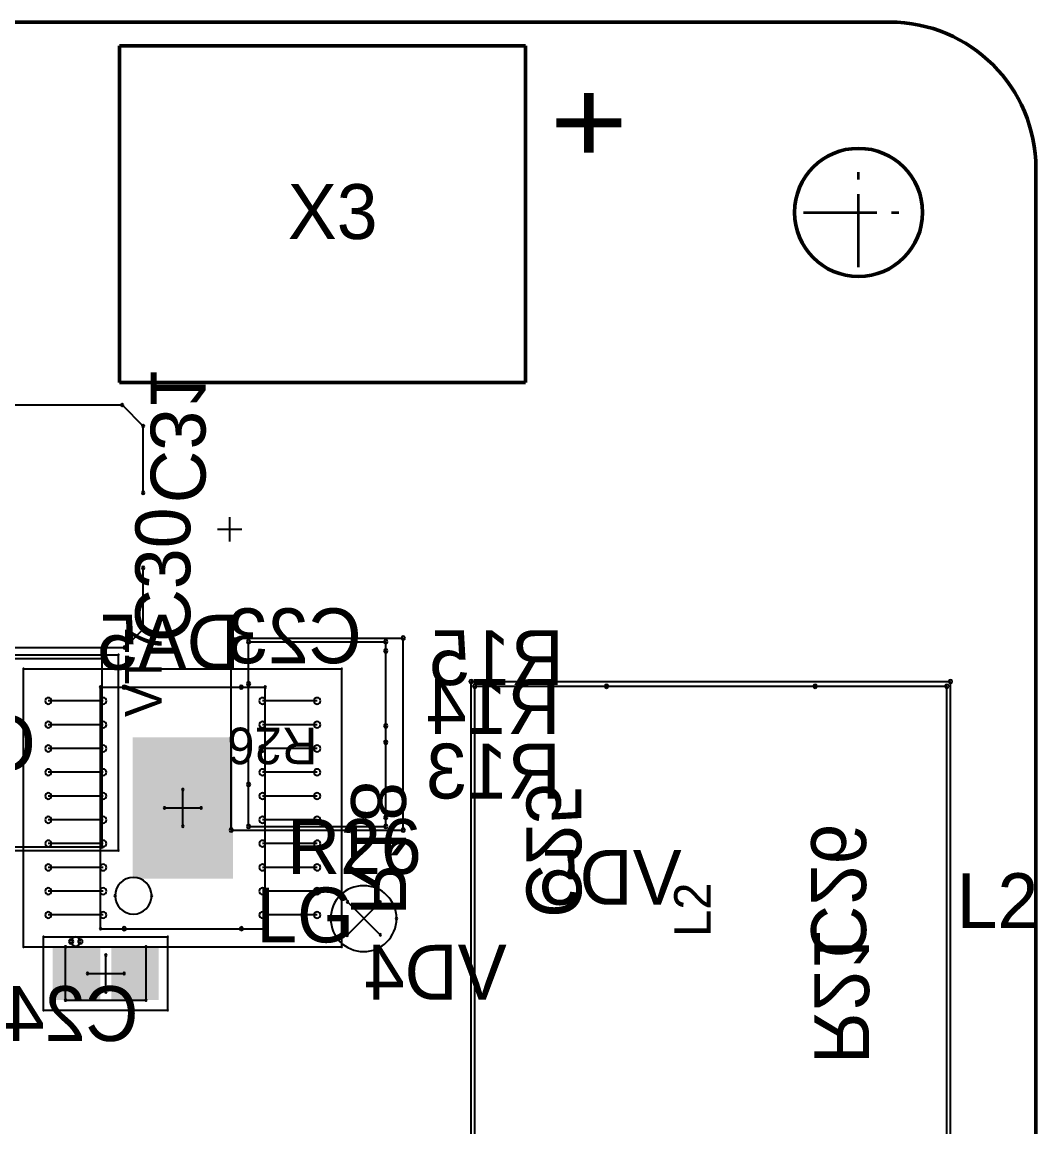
# Model space of a CAD drawing. Extents: x 23089 to 26449, y -1278 to -524.
# Drawn here: x 26117.6 to 26186.8, y -1120.1 to -1044.6 of the extents above; entities that cross this region are included whole.
import ezdxf

# ---------------------------------------------------------------- set-up
doc = ezdxf.new("R2010")
doc.units = 0
doc.header["$MEASUREMENT"] = 0
doc.linetypes.add('CNTR_ECKD_1', pattern=[7.5, 5, -1, 0.5, -1])
doc.layers.get('0').update_dxf_attribs({"linetype": 'CONTINUOUS', "lineweight": 50})
for name, color, linetype in [('BottomOverlay', 54, 'CONTINUOUS'), ('BottomPaste', 16, 'CONTINUOUS'), ('Mechanical1', 6, 'CONTINUOUS'), ('Mechanical13', 56, 'CONTINUOUS'), ('Mechanical15', 56, 'CONTINUOUS'), ('Mechanical3', 76, 'CONTINUOUS'), ('Mechanical5', 56, 'CONTINUOUS'), ('TopOverlay', 2, 'CONTINUOUS')]:
    doc.layers.add(name, color=color, linetype=linetype)
doc.layers.add('CENTER', color=2, linetype='CNTR_ECKD_1', lineweight=35)
doc.layers.add('DIM', color=1, linetype='CONTINUOUS', lineweight=35)
doc.styles.get("Standard").update_dxf_attribs({"font": 'ec5cdwin.shx'})

msp = doc.modelspace()

# ---------------------------------------------------------------- linework, layer by layer
for p, q in [((26176.819, -1044.616), (26051.819, -1044.616)), ((26124.196, -1046.241), (26151.946, -1046.241)), ((26124.196, -1069.241), (26124.196, -1046.241)), ((26151.946, -1069.241), (26151.946, -1046.241)), ((26186.815, -1187.12), (26186.815, -1054.611)), ((26124.196, -1069.241), (26151.946, -1069.241))]:
    msp.add_line(p, q)
msp.add_circle((26174.696, -1057.616), 4.375)
msp.add_arc((26176.819, -1054.611), 9.996, 0.00109, 89.99869)
at = {"layer": 'BottomOverlay'}
for p, q in [((26124.53, -1090.053), (26132.53, -1090.053)), ((26124.53, -1106.553), (26132.53, -1106.553))]:
    msp.add_line(p, q, dxfattribs=at)
for centre, radius, start, end in [((26124.53, -1090.053), 0.125, 0, 180), ((26132.53, -1090.053), 0.125, 0, 180), ((26124.53, -1090.053), 0.125, 180, 0), ((26132.53, -1090.053), 0.125, 180, 0), ((26124.53, -1106.553), 0.125, 0, 180), ((26132.53, -1106.553), 0.125, 0, 180), ((26120.905, -1107.428), 0.156, 0, 180), ((26121.218, -1107.428), 0.313, 0, 180), ((26121.53, -1107.428), 0.156, 0, 180), ((26124.53, -1106.553), 0.125, 180, 0), ((26132.53, -1106.553), 0.125, 180, 0), ((26120.905, -1107.428), 0.156, 180, 0), ((26121.218, -1107.428), 0.313, 180, 0), ((26121.53, -1107.428), 0.156, 180, 0)]:
    msp.add_arc(centre, radius, start, end, dxfattribs=at)
at = {"layer": 'BottomPaste'}
for p, q in [((26123.093, -1090.991), (26119.343, -1090.991)), ((26137.718, -1090.991), (26133.968, -1090.991)), ((26123.093, -1092.616), (26119.343, -1092.616)), ((26137.718, -1092.616), (26133.968, -1092.616)), ((26123.093, -1094.241), (26119.343, -1094.241)), ((26137.718, -1094.241), (26133.968, -1094.241)), ((26123.093, -1095.866), (26119.343, -1095.866)), ((26137.718, -1095.866), (26133.968, -1095.866)), ((26123.093, -1097.491), (26119.343, -1097.491)), ((26137.718, -1097.491), (26133.968, -1097.491)), ((26123.093, -1099.116), (26119.343, -1099.116)), ((26137.718, -1099.116), (26133.968, -1099.116)), ((26123.093, -1100.741), (26119.343, -1100.741)), ((26137.718, -1100.741), (26133.968, -1100.741)), ((26123.093, -1102.366), (26119.343, -1102.366)), ((26137.718, -1102.366), (26133.968, -1102.366)), ((26123.093, -1103.991), (26119.343, -1103.991)), ((26137.718, -1103.991), (26133.968, -1103.991)), ((26123.093, -1105.616), (26119.343, -1105.616)), ((26137.718, -1105.616), (26133.968, -1105.616))]:
    msp.add_line(p, q, dxfattribs=at)
for centre, start, end in [((26119.343, -1090.991), 0, 180), ((26119.343, -1090.991), 180, 0), ((26123.093, -1090.991), 0, 180), ((26123.093, -1090.991), 180, 0), ((26133.968, -1090.991), 0, 180), ((26133.968, -1090.991), 180, 0), ((26137.718, -1090.991), 0, 180), ((26137.718, -1090.991), 180, 0), ((26119.343, -1092.616), 0, 180), ((26119.343, -1092.616), 180, 0), ((26123.093, -1092.616), 0, 180), ((26123.093, -1092.616), 180, 0), ((26133.968, -1092.616), 0, 180), ((26133.968, -1092.616), 180, 0), ((26137.718, -1092.616), 0, 180), ((26137.718, -1092.616), 180, 0), ((26119.343, -1094.241), 0, 180), ((26119.343, -1094.241), 180, 0), ((26123.093, -1094.241), 0, 180), ((26123.093, -1094.241), 180, 0), ((26133.968, -1094.241), 0, 180), ((26133.968, -1094.241), 180, 0), ((26137.718, -1094.241), 0, 180), ((26137.718, -1094.241), 180, 0), ((26119.343, -1095.866), 0, 180), ((26119.343, -1095.866), 180, 0), ((26123.093, -1095.866), 0, 180), ((26123.093, -1095.866), 180, 0), ((26133.968, -1095.866), 0, 180), ((26133.968, -1095.866), 180, 0), ((26137.718, -1095.866), 0, 180), ((26137.718, -1095.866), 180, 0), ((26119.343, -1097.491), 0, 180), ((26123.093, -1097.491), 0, 180), ((26133.968, -1097.491), 0, 180), ((26137.718, -1097.491), 0, 180), ((26119.343, -1097.491), 180, 0), ((26123.093, -1097.491), 180, 0), ((26133.968, -1097.491), 180, 0), ((26137.718, -1097.491), 180, 0), ((26119.343, -1099.116), 0, 180), ((26123.093, -1099.116), 0, 180), ((26133.968, -1099.116), 0, 180), ((26137.718, -1099.116), 0, 180), ((26119.343, -1099.116), 180, 0), ((26123.093, -1099.116), 180, 0), ((26133.968, -1099.116), 180, 0), ((26137.718, -1099.116), 180, 0), ((26119.343, -1100.741), 0, 180), ((26119.343, -1100.741), 180, 0), ((26123.093, -1100.741), 0, 180), ((26123.093, -1100.741), 180, 0), ((26133.968, -1100.741), 0, 180), ((26133.968, -1100.741), 180, 0), ((26137.718, -1100.741), 0, 180), ((26137.718, -1100.741), 180, 0), ((26119.343, -1102.366), 0, 180), ((26119.343, -1102.366), 180, 0), ((26123.093, -1102.366), 0, 180), ((26123.093, -1102.366), 180, 0), ((26133.968, -1102.366), 0, 180), ((26133.968, -1102.366), 180, 0), ((26137.718, -1102.366), 0, 180), ((26137.718, -1102.366), 180, 0), ((26119.343, -1103.991), 0, 180), ((26119.343, -1103.991), 180, 0), ((26123.093, -1103.991), 0, 180), ((26123.093, -1103.991), 180, 0), ((26133.968, -1103.991), 0, 180), ((26133.968, -1103.991), 180, 0), ((26137.718, -1103.991), 0, 180), ((26137.718, -1103.991), 180, 0), ((26119.343, -1105.616), 0, 180), ((26119.343, -1105.616), 180, 0), ((26123.093, -1105.616), 0, 180), ((26123.093, -1105.616), 180, 0), ((26133.968, -1105.616), 0, 180), ((26133.968, -1105.616), 180, 0), ((26137.718, -1105.616), 0, 180), ((26137.718, -1105.616), 180, 0)]:
    msp.add_arc(centre, 0.219, start, end, dxfattribs=at)
for points in [[(26125.105, -1103.128), (26131.955, -1103.128), (26125.105, -1093.478), (26131.955, -1093.478)], [(26119.644, -1107.803), (26119.644, -1111.428), (26122.894, -1107.803), (26122.894, -1111.428)], [(26123.644, -1107.803), (26123.644, -1111.428), (26126.894, -1107.803), (26126.894, -1111.428)]]:
    msp.add_solid(points, dxfattribs=at)
at = {"layer": 'CENTER'}
for p, q in [((26174.696, -1061.366), (26174.696, -1053.866)), ((26170.946, -1057.616), (26178.446, -1057.616))]:
    msp.add_line(p, q, dxfattribs=at)
at = {"layer": 'Mechanical1'}
for p, q in [((26139.759, -1106.991), (26142.009, -1104.741)), ((26139.777, -1104.722), (26142.027, -1106.972))]:
    msp.add_line(p, q, dxfattribs=at)
for centre, radius, start, end in [((26140.884, -1105.866), 2.25, 0, 180), ((26139.777, -1104.722), 0.0625, 0, 180), ((26139.777, -1104.722), 0.0625, 180, 0), ((26142.009, -1104.741), 0.0625, 0, 180), ((26142.009, -1104.741), 0.0625, 180, 0), ((26138.634, -1105.866), 0.0625, 0, 180), ((26138.634, -1105.866), 0.0625, 180, 0), ((26140.884, -1105.866), 2.25, 180, 0), ((26143.134, -1105.866), 0.0625, 0, 180), ((26143.134, -1105.866), 0.0625, 180, 0), ((26139.759, -1106.991), 0.0625, 0, 180), ((26139.759, -1106.991), 0.0625, 180, 0), ((26142.027, -1106.972), 0.0625, 0, 180), ((26142.027, -1106.972), 0.0625, 180, 0)]:
    msp.add_arc(centre, radius, start, end, dxfattribs=at)
at = {"layer": 'Mechanical13'}
for p, q in [((26107.649, -1088.094), (26123.024, -1088.094)), ((26123.024, -1100.969), (26123.024, -1088.094)), ((26122.905, -1090.053), (26134.155, -1090.053)), ((26122.905, -1106.553), (26122.905, -1090.053)), ((26134.155, -1106.553), (26134.155, -1090.053)), ((26107.649, -1100.969), (26123.024, -1100.969)), ((26122.905, -1106.553), (26134.155, -1106.553)), ((26120.519, -1107.803), (26126.019, -1107.803)), ((26120.519, -1111.428), (26120.519, -1107.803)), ((26126.019, -1111.428), (26126.019, -1107.803)), ((26120.519, -1111.428), (26126.019, -1111.428))]:
    msp.add_line(p, q, dxfattribs=at)
for centre, radius, start, end in [((26123.024, -1088.094), 0.0625, 90, 270), ((26123.024, -1088.094), 0.0625, 90, 270), ((26123.024, -1088.094), 0.0625, 270, 90), ((26123.024, -1088.094), 0.0625, 270, 90), ((26122.905, -1090.053), 0.0625, 0, 180), ((26122.905, -1090.053), 0.0625, 0, 180), ((26122.905, -1090.053), 0.0625, 180, 0), ((26122.905, -1090.053), 0.0625, 180, 0), ((26134.155, -1090.053), 0.0625, 0, 180), ((26134.155, -1090.053), 0.0625, 0, 180), ((26134.155, -1090.053), 0.0625, 180, 0), ((26134.155, -1090.053), 0.0625, 180, 0), ((26123.024, -1100.969), 0.0625, 90, 270), ((26123.024, -1100.969), 0.0625, 90, 270), ((26123.024, -1100.969), 0.0625, 270, 90), ((26123.024, -1100.969), 0.0625, 270, 90), ((26125.155, -1104.303), 1.25, 0, 180), ((26123.905, -1104.303), 0.0625, 0, 180), ((26126.405, -1104.303), 0.0625, 0, 180), ((26123.905, -1104.303), 0.0625, 180, 0), ((26125.155, -1104.303), 1.25, 180, 0), ((26126.405, -1104.303), 0.0625, 180, 0), ((26122.905, -1106.553), 0.0625, 0, 180), ((26122.905, -1106.553), 0.0625, 0, 180), ((26134.155, -1106.553), 0.0625, 0, 180), ((26134.155, -1106.553), 0.0625, 0, 180), ((26122.905, -1106.553), 0.0625, 180, 0), ((26122.905, -1106.553), 0.0625, 180, 0), ((26134.155, -1106.553), 0.0625, 180, 0), ((26134.155, -1106.553), 0.0625, 180, 0), ((26120.519, -1107.803), 0.0625, 0, 180), ((26120.519, -1107.803), 0.0625, 0, 180), ((26120.519, -1107.803), 0.0625, 180, 0), ((26120.519, -1107.803), 0.0625, 180, 0), ((26126.019, -1107.803), 0.0625, 0, 180), ((26126.019, -1107.803), 0.0625, 0, 180), ((26126.019, -1107.803), 0.0625, 180, 0), ((26126.019, -1107.803), 0.0625, 180, 0), ((26120.519, -1111.428), 0.0625, 0, 180), ((26120.519, -1111.428), 0.0625, 0, 180), ((26120.519, -1111.428), 0.0625, 180, 0), ((26120.519, -1111.428), 0.0625, 180, 0), ((26126.019, -1111.428), 0.0625, 0, 180), ((26126.019, -1111.428), 0.0625, 0, 180), ((26126.019, -1111.428), 0.0625, 180, 0), ((26126.019, -1111.428), 0.0625, 180, 0)]:
    msp.add_arc(centre, radius, start, end, dxfattribs=at)
at = {"layer": 'Mechanical15'}
for p, q in [((26106.524, -1087.844), (26124.149, -1087.844)), ((26124.149, -1101.219), (26124.149, -1087.844)), ((26117.655, -1088.803), (26139.405, -1088.803)), ((26117.655, -1107.803), (26117.655, -1088.803)), ((26139.405, -1107.803), (26139.405, -1088.803)), ((26128.53, -1099.553), (26128.53, -1097.053)), ((26127.28, -1098.303), (26129.78, -1098.303)), ((26106.524, -1101.219), (26124.149, -1101.219)), ((26119.019, -1107.116), (26127.519, -1107.116)), ((26119.019, -1112.116), (26119.019, -1107.116)), ((26127.519, -1112.116), (26127.519, -1107.116)), ((26117.655, -1107.803), (26139.405, -1107.803)), ((26123.269, -1110.866), (26123.269, -1108.366)), ((26122.019, -1109.616), (26124.519, -1109.616)), ((26119.019, -1112.116), (26127.519, -1112.116))]:
    msp.add_line(p, q, dxfattribs=at)
for centre, radius, start, end in [((26124.149, -1087.844), 0.0312, 90, 270), ((26124.149, -1087.844), 0.0312, 90, 270), ((26124.149, -1087.844), 0.0312, 270, 90), ((26124.149, -1087.844), 0.0312, 270, 90), ((26117.655, -1088.803), 0.0312, 0, 180), ((26117.655, -1088.803), 0.0312, 0, 180), ((26117.655, -1088.803), 0.0312, 180, 0), ((26117.655, -1088.803), 0.0312, 180, 0), ((26139.405, -1088.803), 0.0312, 0, 180), ((26139.405, -1088.803), 0.0312, 0, 180), ((26139.405, -1088.803), 0.0312, 180, 0), ((26139.405, -1088.803), 0.0312, 180, 0), ((26128.53, -1097.053), 0.0625, 0, 180), ((26128.53, -1097.053), 0.0625, 180, 0), ((26127.28, -1098.303), 0.0625, 0, 180), ((26127.28, -1098.303), 0.0625, 180, 0), ((26129.78, -1098.303), 0.0625, 0, 180), ((26129.78, -1098.303), 0.0625, 180, 0), ((26128.53, -1099.553), 0.0625, 0, 180), ((26128.53, -1099.553), 0.0625, 180, 0), ((26124.149, -1101.219), 0.0312, 90, 270), ((26124.149, -1101.219), 0.0312, 90, 270), ((26124.149, -1101.219), 0.0312, 270, 90), ((26124.149, -1101.219), 0.0312, 270, 90), ((26119.019, -1107.116), 0.0312, 0, 180), ((26119.019, -1107.116), 0.0312, 0, 180), ((26119.019, -1107.116), 0.0312, 180, 0), ((26119.019, -1107.116), 0.0312, 180, 0), ((26127.519, -1107.116), 0.0312, 0, 180), ((26127.519, -1107.116), 0.0312, 0, 180), ((26127.519, -1107.116), 0.0312, 180, 0), ((26127.519, -1107.116), 0.0312, 180, 0), ((26117.655, -1107.803), 0.0312, 0, 180), ((26117.655, -1107.803), 0.0312, 0, 180), ((26117.655, -1107.803), 0.0312, 180, 0), ((26117.655, -1107.803), 0.0312, 180, 0), ((26139.405, -1107.803), 0.0312, 0, 180), ((26139.405, -1107.803), 0.0312, 0, 180), ((26139.405, -1107.803), 0.0312, 180, 0), ((26139.405, -1107.803), 0.0312, 180, 0), ((26123.269, -1108.366), 0.0625, 0, 180), ((26123.269, -1108.366), 0.0625, 180, 0), ((26122.019, -1109.616), 0.0625, 0, 180), ((26124.519, -1109.616), 0.0625, 0, 180), ((26122.019, -1109.616), 0.0625, 180, 0), ((26124.519, -1109.616), 0.0625, 180, 0), ((26123.269, -1110.866), 0.0625, 0, 180), ((26123.269, -1110.866), 0.0625, 180, 0), ((26119.019, -1112.116), 0.0312, 0, 180), ((26119.019, -1112.116), 0.0312, 0, 180), ((26119.019, -1112.116), 0.0312, 180, 0), ((26119.019, -1112.116), 0.0312, 180, 0), ((26127.519, -1112.116), 0.0312, 0, 180), ((26127.519, -1112.116), 0.0312, 0, 180), ((26127.519, -1112.116), 0.0312, 180, 0), ((26127.519, -1112.116), 0.0312, 180, 0)]:
    msp.add_arc(centre, radius, start, end, dxfattribs=at)
at = {"layer": 'Mechanical3'}
for p, q in [((26133.027, -1099.571), (26133.027, -1086.946)), ((26133.027, -1086.946), (26142.402, -1086.946)), ((26142.402, -1099.571), (26142.402, -1086.946)), ((26148.479, -1124.241), (26148.479, -1089.991)), ((26148.479, -1089.991), (26180.729, -1089.991)), ((26180.729, -1124.241), (26180.729, -1089.991)), ((26133.027, -1099.571), (26142.402, -1099.571))]:
    msp.add_line(p, q, dxfattribs=at)
for centre, start, end in [((26133.027, -1086.946), 0, 180), ((26133.027, -1086.946), 0, 180), ((26142.402, -1086.946), 0, 180), ((26142.402, -1086.946), 0, 180), ((26133.027, -1086.946), 180, 0), ((26133.027, -1086.946), 180, 0), ((26142.402, -1086.946), 180, 0), ((26142.402, -1086.946), 180, 0), ((26148.479, -1089.991), 90, 270), ((26148.479, -1089.991), 90, 270), ((26148.479, -1089.991), 270, 90), ((26148.479, -1089.991), 270, 90), ((26180.729, -1089.991), 90, 270), ((26180.729, -1089.991), 90, 270), ((26180.729, -1089.991), 270, 90), ((26180.729, -1089.991), 270, 90), ((26133.027, -1099.571), 0, 180), ((26133.027, -1099.571), 0, 180), ((26133.027, -1099.571), 180, 0), ((26133.027, -1099.571), 180, 0), ((26142.402, -1099.571), 0, 180), ((26142.402, -1099.571), 0, 180), ((26142.402, -1099.571), 180, 0), ((26142.402, -1099.571), 180, 0)]:
    msp.add_arc(centre, 0.125, start, end, dxfattribs=at)
at = {"layer": 'Mechanical5'}
for p, q in [((26131.839, -1099.821), (26131.839, -1086.696)), ((26131.839, -1086.696), (26143.589, -1086.696)), ((26143.589, -1099.821), (26143.589, -1086.696)), ((26148.229, -1124.566), (26148.229, -1089.666)), ((26148.229, -1089.666), (26180.979, -1089.666)), ((26180.979, -1124.566), (26180.979, -1089.666)), ((26131.839, -1099.821), (26143.589, -1099.821))]:
    msp.add_line(p, q, dxfattribs=at)
for centre, start, end in [((26131.839, -1086.696), 0, 180), ((26131.839, -1086.696), 0, 180), ((26131.839, -1086.696), 180, 0), ((26131.839, -1086.696), 180, 0), ((26143.589, -1086.696), 0, 180), ((26143.589, -1086.696), 0, 180), ((26143.589, -1086.696), 180, 0), ((26143.589, -1086.696), 180, 0), ((26148.229, -1089.666), 90, 270), ((26148.229, -1089.666), 90, 270), ((26148.229, -1089.666), 270, 90), ((26148.229, -1089.666), 270, 90), ((26180.979, -1089.666), 90, 270), ((26180.979, -1089.666), 90, 270), ((26180.979, -1089.666), 270, 90), ((26180.979, -1089.666), 270, 90), ((26131.839, -1099.821), 0, 180), ((26131.839, -1099.821), 0, 180), ((26143.589, -1099.821), 0, 180), ((26143.589, -1099.821), 0, 180), ((26131.839, -1099.821), 180, 0), ((26131.839, -1099.821), 180, 0), ((26143.589, -1099.821), 180, 0), ((26143.589, -1099.821), 180, 0)]:
    msp.add_arc(centre, 0.125, start, end, dxfattribs=at)
at = {"layer": 'TopOverlay'}
for p, q in [((26109.321, -1070.774), (26124.384, -1070.774)), ((26124.384, -1070.774), (26125.821, -1072.211)), ((26125.821, -1076.774), (26125.821, -1072.211)), ((26131.738, -1080.107), (26131.738, -1078.44)), ((26132.571, -1079.274), (26130.905, -1079.274)), ((26125.821, -1086.086), (26125.821, -1081.899)), ((26124.571, -1087.336), (26125.821, -1086.086)), ((26109.321, -1087.336), (26124.571, -1087.336)), ((26133.027, -1089.821), (26133.027, -1086.946)), ((26133.027, -1086.946), (26142.402, -1086.946)), ((26142.402, -1087.571), (26142.402, -1086.946)), ((26148.479, -1124.241), (26148.479, -1089.991)), ((26148.479, -1089.991), (26157.479, -1089.991)), ((26171.729, -1089.991), (26180.729, -1089.991)), ((26180.729, -1124.241), (26180.729, -1089.991)), ((26142.402, -1093.821), (26142.402, -1092.696)), ((26133.027, -1099.571), (26133.027, -1096.696)), ((26142.402, -1099.571), (26142.402, -1098.946)), ((26133.027, -1099.571), (26142.402, -1099.571))]:
    msp.add_line(p, q, dxfattribs=at)
for centre, radius, start, end in [((26124.384, -1070.774), 0.0938, 0, 180), ((26124.384, -1070.774), 0.0938, 0, 180), ((26124.384, -1070.774), 0.0938, 180, 0), ((26124.384, -1070.774), 0.0938, 180, 0), ((26125.821, -1072.211), 0.0938, 0, 180), ((26125.821, -1072.211), 0.0938, 0, 180), ((26125.821, -1072.211), 0.0938, 180, 0), ((26125.821, -1072.211), 0.0938, 180, 0), ((26125.821, -1076.774), 0.0938, 0, 180), ((26125.821, -1076.774), 0.0938, 180, 0), ((26125.821, -1081.899), 0.0938, 0, 180), ((26125.821, -1081.899), 0.0938, 180, 0), ((26125.821, -1086.086), 0.0938, 0, 180), ((26125.821, -1086.086), 0.0938, 0, 180), ((26125.821, -1086.086), 0.0938, 180, 0), ((26125.821, -1086.086), 0.0938, 180, 0), ((26133.027, -1086.946), 0.125, 0, 180), ((26133.027, -1086.946), 0.125, 0, 180), ((26142.402, -1086.946), 0.125, 0, 180), ((26142.402, -1086.946), 0.125, 0, 180), ((26124.571, -1087.336), 0.0938, 0, 180), ((26124.571, -1087.336), 0.0938, 0, 180), ((26124.571, -1087.336), 0.0938, 180, 0), ((26124.571, -1087.336), 0.0938, 180, 0), ((26133.027, -1086.946), 0.125, 180, 0), ((26133.027, -1086.946), 0.125, 180, 0), ((26142.402, -1086.946), 0.125, 180, 0), ((26142.402, -1086.946), 0.125, 180, 0), ((26142.402, -1087.571), 0.125, 0, 180), ((26142.402, -1087.571), 0.125, 180, 0), ((26133.027, -1089.821), 0.125, 0, 180), ((26133.027, -1089.821), 0.125, 180, 0), ((26148.479, -1089.991), 0.125, 90, 270), ((26148.479, -1089.991), 0.125, 90, 270), ((26148.479, -1089.991), 0.125, 270, 90), ((26148.479, -1089.991), 0.125, 270, 90), ((26157.479, -1089.991), 0.125, 90, 270), ((26157.479, -1089.991), 0.125, 270, 90), ((26171.729, -1089.991), 0.125, 90, 270), ((26171.729, -1089.991), 0.125, 270, 90), ((26180.729, -1089.991), 0.125, 90, 270), ((26180.729, -1089.991), 0.125, 90, 270), ((26180.729, -1089.991), 0.125, 270, 90), ((26180.729, -1089.991), 0.125, 270, 90), ((26142.402, -1092.696), 0.125, 0, 180), ((26142.402, -1092.696), 0.125, 180, 0), ((26142.402, -1093.821), 0.125, 0, 180), ((26142.402, -1093.821), 0.125, 180, 0), ((26133.027, -1096.696), 0.125, 0, 180), ((26133.027, -1096.696), 0.125, 180, 0), ((26142.402, -1098.946), 0.125, 0, 180), ((26142.402, -1098.946), 0.125, 180, 0), ((26133.027, -1099.571), 0.125, 0, 180), ((26133.027, -1099.571), 0.125, 0, 180), ((26133.027, -1099.571), 0.125, 180, 0), ((26133.027, -1099.571), 0.125, 180, 0), ((26142.402, -1099.571), 0.125, 0, 180), ((26142.402, -1099.571), 0.125, 0, 180), ((26142.402, -1099.571), 0.125, 180, 0), ((26142.402, -1099.571), 0.125, 180, 0), ((26140.884, -1105.866), 2.25, 0, 180), ((26138.634, -1105.866), 0.0625, 0, 180), ((26138.634, -1105.866), 0.0625, 180, 0), ((26140.884, -1105.866), 2.25, 180, 0), ((26143.134, -1105.866), 0.0625, 0, 180), ((26143.134, -1105.866), 0.0625, 180, 0)]:
    msp.add_arc(centre, radius, start, end, dxfattribs=at)

# ---------------------------------------------------------------- texts
at = {"layer": 'BottomOverlay', "text_generation_flag": 2}
for s, p in [('C31', (26126.333, -1077.491)), ('R18', (26140.029, -1105.657)), ('C25', (26152.01, -1105.815)), ('C26', (26171.461, -1108.585)), ('R21', (26171.668, -1115.803))]:
    msp.add_text(s, height=3.75, rotation=270, dxfattribs=at).set_placement(p)
for s, p in [('C23', (26140.755, -1088.421)), ('DA5', (26132.434, -1088.857)), ('R15', (26154.561, -1089.911)), ('R14', (26154.326, -1093.247)), ('C17', (26118.492, -1095.74)), ('R13', (26154.348, -1097.661)), ('VD5', (26162.618, -1104.918)), ('VD4', (26150.661, -1111.406)), ('C24', (26125.51, -1114.23))]:
    msp.add_text(s, height=3.75, dxfattribs=at).set_placement(p)
at = {"layer": 'DIM'}
msp.add_text('+', height=6.25, rotation=90, dxfattribs=at).set_placement((26159.291, -1053.934))
msp.add_text('X3', height=3.75, dxfattribs=at).set_placement((26135.705, -1059.437))
at = {"layer": 'Mechanical5'}
for s, rotation, p in [('R26', 180, (26137.714, -1092.816)), ('L2', 90, (26164.604, -1107.116))]:
    msp.add_text(s, height=2.5, rotation=rotation, dxfattribs=at).set_placement(p)
at = {"layer": 'TopOverlay'}
for s, height, p in [('C30', 3.75, (26129.041, -1086.978)), ('VT7', 2.5, (26127.087, -1092.092))]:
    msp.add_text(s, height=height, rotation=90, dxfattribs=at).set_placement(p)
for s, p in [('R26', (26135.654, -1102.811)), ('L2', (26181.4, -1106.518)), ('LG', (26133.55, -1107.491))]:
    msp.add_text(s, height=3.75, dxfattribs=at).set_placement(p)

doc.saveas('drawing.dxf')
